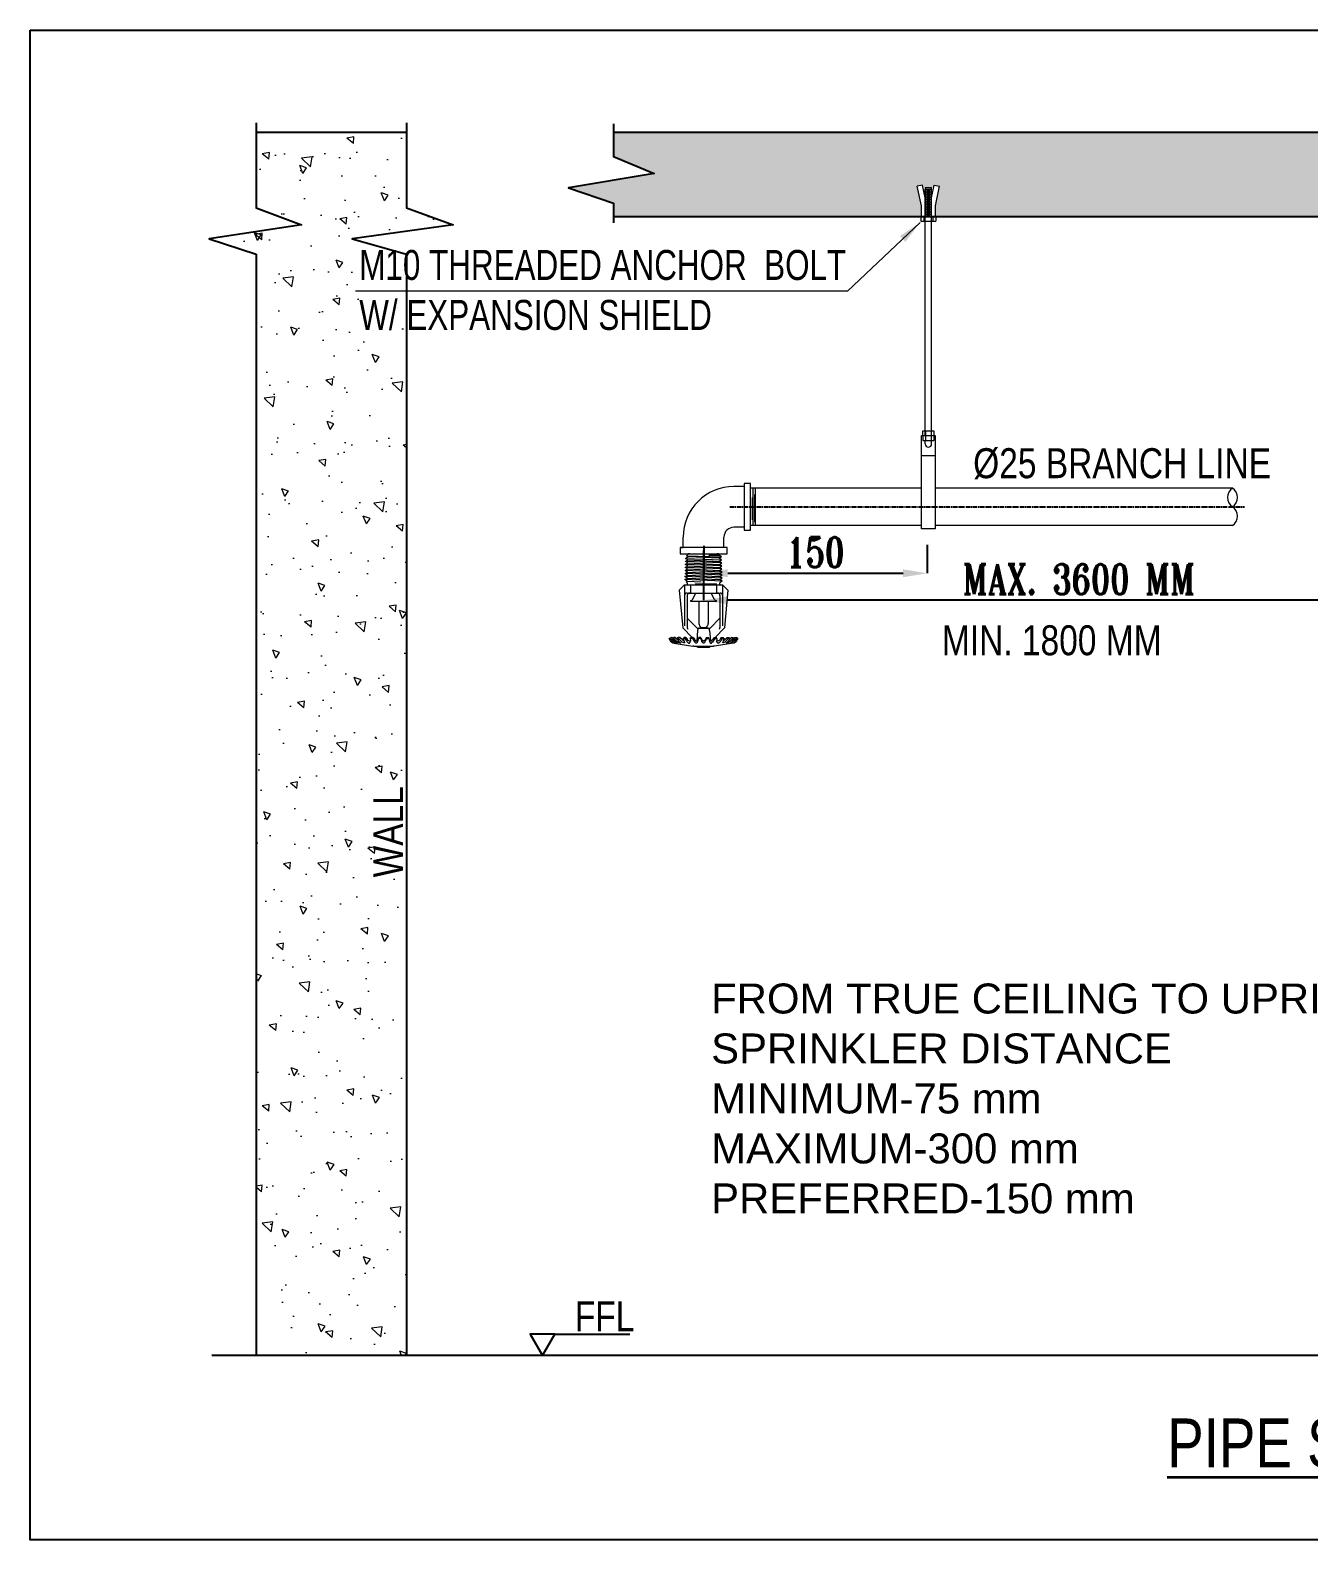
# Model space of a CAD drawing. Header units: millimetres. Extents: x 1706 to 249912, y -487248 to 27192.
# Drawn here: x 138360 to 149020, y -36495 to -23906 of the extents above; entities that cross this region are included whole.
import ezdxf

# ---------------------------------------------------------------- set-up
doc = ezdxf.new("R2010")
doc.units = ezdxf.units.MM
doc.linetypes.add('CENTER2', pattern=[1.125, 0.75, -0.125, 0.125, -0.125])
doc.layers.get('0').update_dxf_attribs({"color": 251})
doc.layers.get('Defpoints').update_dxf_attribs({"color": 251})
for name, color, linetype, lineweight in [('07--DIM-2', 2, 'Continuous', 25), ('F-ANNO-DIMS', 3, 'Continuous', 9), ('F-LINE-PEN2', 1, 'Continuous', 18), ('Sprinkler Pipe', 11, 'Continuous', 35)]:
    doc.layers.add(name, color=color, linetype=linetype, lineweight=lineweight)
doc.layers.add('ACE-HVAC-TEXT', color=7, linetype='Continuous')
doc.styles.add('BHD_STYLE', font='ARIALN.TTF', dxfattribs={"width": 0.8})
doc.styles.add('McD-FIRE-TEXT-02', font='arial.ttf', dxfattribs={"width": 0.8})
doc.styles.add('ROMANT', font='romant.shx', dxfattribs={"width": 0.75})
doc.dimstyles.new('ACE', dxfattribs={"dimtxt": 250, "dimasz": 200, "dimexe": 0.18, "dimexo": 0.0625, "dimgap": 50, "dimtad": 1, "dimdec": 0, "dimzin": 0, "dimdsep": 46, "dimtxsty": 'ROMANT', "dimcen": 0, "dimadec": 0, "dimazin": 0, "dimtfac": 1, "dimtdec": 0, "dimtofl": 0, "dimtmove": 0, "dimatfit": 3, "dimfxl": 1, "dimtolj": 1, "dimtzin": 0, "dimarcsym": 0})
doc.dimstyles.new('BHD_100', dxfattribs={"dimscale": 100, "dimtxt": 2.5, "dimasz": 2, "dimexe": 1.5, "dimexo": 1.5, "dimgap": 1, "dimtad": 1, "dimzin": 11, "dimdsep": 46, "dimtxsty": 'BHD_STYLE', "dimcen": 2.5, "dimdle": 2.5, "dimclrd": 256, "dimclre": 256, "dimadec": 4, "dimazin": 3, "dimtfac": 1, "dimtofl": 0, "dimtmove": 0, "dimatfit": 3, "dimfxl": 1, "dimfrac": 2, "dimtzin": 11, "dimlwd": -1, "dimlwe": -1, "dimarcsym": 0})

# ---------------------------------------------------------------- blocks, each defined once
blk = doc.blocks.new('*D100')
at = {"layer": 'ACE-HVAC-TEXT', "color": 0, "lineweight": -2, "transparency": 16777216}
for p, q in [((145837, -28198), (145837, -28435)), ((143976, -28206), (143976, -28435)), ((144176, -28435), (145637, -28435))]:
    blk.add_line(p, q, dxfattribs=at)
at = {"layer": 'ACE-HVAC-TEXT', "color": 0, "transparency": 16777216}
for points in [[(144176, -28402), (144176, -28468), (143976, -28435)], [(145637, -28468), (145637, -28402), (145837, -28435)]]:
    blk.add_solid(points, dxfattribs=at)
at = {"layer": 'Defpoints', "color": 0, "transparency": 16777216}
for p in [(145837, -28198), (143976, -28206), (145837, -28435)]:
    blk.add_point(p, dxfattribs=at)
at = {"layer": 'ACE-HVAC-TEXT', "color": 0, "transparency": 16777216, "insert": (144906, -28260), "char_height": 250, "attachment_point": 5, "style": 'ROMANT'}
blk.add_mtext('\\A1;150', dxfattribs=at)
blk = doc.blocks.new('*D102')
at = {"layer": 'ACE-HVAC-TEXT', "color": 0, "lineweight": -2, "transparency": 16777216}
for p, q in [((143974, -28244), (143974, -28660)), ((150233, -28256), (150233, -28660)), ((150033, -28660), (144174, -28660))]:
    blk.add_line(p, q, dxfattribs=at)
at = {"layer": 'ACE-HVAC-TEXT', "color": 0, "transparency": 16777216}
for points in [[(144174, -28627), (144174, -28693), (143974, -28660)], [(150033, -28693), (150033, -28627), (150233, -28660)]]:
    blk.add_solid(points, dxfattribs=at)
at = {"layer": 'Defpoints', "color": 0, "transparency": 16777216}
for p in [(143974, -28244), (150233, -28256), (143974, -28660)]:
    blk.add_point(p, dxfattribs=at)
at = {"layer": 'ACE-HVAC-TEXT', "color": 0, "transparency": 16777216, "insert": (147103, -28485), "char_height": 250, "attachment_point": 5, "style": 'ROMANT'}
blk.add_mtext('\\A1;MAX. 3600 MM', dxfattribs=at)

msp = doc.modelspace()

# ---------------------------------------------------------------- hatches: boundary and pattern name
at = {"layer": 'F-LINE-PEN2', "linetype": 'Continuous'}
h = msp.add_hatch(dxfattribs=at)
h.set_pattern_fill('AR-CONC', color=8, scale=93.75, angle=360, style=0)
h.set_pattern_definition([(140, (139642.4, -33050.9), (58.83, 672.43), [70.312, -773.438]), (85, (139642.4, -33050.9), (-705.18, -130.08), [56.25, -618.75]), (190.451, (139647.3, -32994.85), (-646.35, 542.353), [59.756, -657.32]), (136.184, (139454.9, -33050.9), (155.174, 1000.54), [105.47, -1160.16]), (186.636, (139467.8, -32967.5), (-913.24, 876.25), [89.63, -985.98]), (81.184, (139454.9, -33050.9), (-913.24, 876.25), [84.38, -928.12]), (111, (139501.75, -32957.13), (377.455, 559.6), [70.312, -773.437]), (56, (139501.75, -32957.1), (-679.83, 228.11), [56.25, -618.75]), (161.451, (139533.2, -32910.5), (-302.37, 787.71), [59.756, -657.32]), (127.5, (139642.38, -33050.88), (-312.088, 11.4), [0, -611.25, 0, -628.125, 0, -621.094]), (97.5, (139642.38, -33050.88), (-369.761, 246.628), [0, -358.125, 0, -597.187, 0, -236.719]), (57.5, (139642.38, -33259.95), (21.145, 500.4585), [0, -234.375, 0, -731.25, 0, -970.312]), (47.5, (139642.38, -33353.7), (-93.848, 546.737), [0, -304.688, 0, -485.625, 0, -689.062])])
h.paths.add_polyline_path([(141042.853, -25646.663), (141887.111, -25528.509), (141496.795, -25386.159), (141496.795, -24759.232), (140243.102, -24759.232), (140243.102, -25386.159), (140620.724, -25528.509), (139851.846, -25646.663), (140243.102, -25774.269), (140243.102, -26530.298), (140243.102, -34957.705), (141496.795, -34957.705), (141496.795, -26530.298), (141496.795, -25774.269)])
h = msp.add_hatch(dxfattribs=at)
h.set_pattern_fill('AR-CONC', color=8, scale=93.75, angle=360, style=0)
h.set_pattern_definition([(140, (139775.65, -32564.63), (58.83, 672.431), [70.312, -773.438]), (85, (139775.65, -32564.6), (-705.18, -130.08), [56.25, -618.75]), (190.4514, (139780.55, -32508.6), (-646.35, 542.353), [59.756, -657.32]), (136.184, (139588.15, -32564.6), (155.174, 1000.54), [105.47, -1160.156]), (186.6356, (139601.1, -32481.3), (-913.236, 876.246), [89.635, -985.98]), (81.184, (139588.1, -32564.6), (-913.236, 876.246), [84.375, -928.125]), (111, (139635, -32470.9), (377.455, 559.6), [70.312, -773.437]), (56, (139635, -32470.9), (-679.828, 228.108), [56.25, -618.75]), (161.4514, (139666.5, -32424.25), (-302.372, 787.709), [59.756, -657.32]), (127.5, (139775.65, -32564.63), (-312.088, 11.3999), [0, -611.25, 0, -628.125, 0, -621.094]), (97.5, (139775.65, -32564.63), (-369.761, 246.6277), [0, -358.125, 0, -597.1875, 0, -236.719]), (57.5, (139775.65, -32773.7), (21.1452, 500.4585), [0, -234.375, 0, -731.25, 0, -970.3125]), (47.5, (139775.65, -32867.44), (-93.848, 546.737), [0, -304.6875, 0, -485.625, 0, -689.0625])])
h.paths.add_polyline_path([(143222.126, -24758.165), (143222.126, -24959.739), (143561.008, -25102.088), (142847.248, -25220.242), (143222.126, -25347.849), (143222.126, -25461.892), (145789.626, -25461.892), (145789.626, -25371.159), (145754.941, -25207.639), (145799.558, -25198.175), (145803.453, -25216.534), (145893.798, -25216.534), (145897.693, -25198.175), (145942.311, -25207.639), (145907.625, -25371.159), (145907.625, -25461.892), (152049.302, -25461.892), (152049.302, -25371.159), (152014.617, -25207.639), (152059.235, -25198.175), (152063.129, -25216.534), (152153.474, -25216.534), (152157.369, -25198.175), (152201.987, -25207.639), (152167.301, -25371.159), (152167.301, -25461.892), (153867.664, -25461.892), (153867.664, -25371.159), (153832.979, -25207.639), (153877.597, -25198.175), (153881.491, -25216.534), (153971.837, -25216.534), (153975.731, -25198.175), (154020.349, -25207.639), (153985.664, -25371.159), (153985.664, -25461.892), (157504.481, -25461.892), (157504.481, -25371.159), (157469.795, -25207.639), (157514.413, -25198.175), (157518.308, -25216.534), (157608.653, -25216.534), (157612.548, -25198.175), (157657.165, -25207.639), (157622.48, -25371.159), (157622.48, -25461.892), (160139.072, -25461.892), (160139.072, -25347.849), (159824.041, -25220.242), (160473.41, -25102.088), (160139.072, -24959.739), (160139.072, -24758.165)])

# ---------------------------------------------------------------- linework, layer by layer
at = {"color": 8, "linetype": 'Continuous'}
for p, q in [((141496.795, -24759.232), (140243.102, -24759.232)), ((160139.072, -24758.165), (143222.126, -24758.165)), ((160139.072, -25461.892), (143222.126, -25461.892)), ((160139.072, -25461.892), (143222.126, -25461.892)), ((160139.072, -25461.892), (143222.126, -25461.892)), ((160139.072, -25461.892), (143222.126, -25461.892)), ((140243.102, -25774.269), (140243.102, -34957.705)), ((141496.795, -25774.269), (141496.795, -34957.705)), ((154350.649, -34957.705), (139873.255, -34957.705))]:
    msp.add_line(p, q, dxfattribs=at)
at = {"color": 8, "linetype": 'CENTER2', "ltscale": 50}
msp.add_line((144193.809, -27881.002), (148484.955, -27880.371), dxfattribs=at)
msp.add_line((142734.803, -34779.751), (143358.741, -34779.751))
at = {"color": 7}
msp.add_lwpolyline([(138359.506, -23905.956), (162458.006, -23905.956), (162458.006, -36495.456), (138359.506, -36495.456)], close=True, dxfattribs=at)
at = {"color": 8, "linetype": 'Continuous'}
for points in [[(140243.102, -24679.041), (140243.102, -25386.159), (140620.724, -25528.509), (139851.846, -25646.663), (140243.102, -25774.269)], [(141496.795, -24679.041), (141496.795, -25386.159), (141887.111, -25528.509), (141042.853, -25646.663), (141496.795, -25774.269)], [(143222.126, -24685.592), (143222.126, -24959.739), (143561.008, -25102.088), (142847.248, -25220.242), (143222.126, -25347.849), (143222.126, -25513.585)]]:
    msp.add_lwpolyline(points, dxfattribs=at)
at = {"layer": '07--DIM-2', "color": 1, "ltscale": 0.98}
msp.add_lwpolyline([(142632.061, -34957.705), (142734.803, -34779.751), (142529.319, -34779.751)], close=True, dxfattribs=at)
at = {"layer": 'F-LINE-PEN2', "linetype": 'Continuous'}
for p, q in [((145799.558, -25198.175), (145754.941, -25207.639)), ((145789.626, -25371.159), (145754.941, -25207.639)), ((145821.891, -25303.461), (145799.558, -25198.175)), ((145821.891, -25216.534), (145875.36, -25216.534)), ((145821.891, -25216.534), (145821.891, -25461.441)), ((145821.891, -27285.118), (145821.891, -25230.666)), ((145821.891, -25232.174), (145875.36, -25232.174)), ((145821.891, -25253.028), (145875.36, -25253.028)), ((145821.891, -25273.881), (145875.36, -25273.881)), ((145821.891, -25294.735), (145875.36, -25294.735)), ((145833.841, -25242.601), (145863.41, -25242.601)), ((145833.841, -25263.455), (145863.41, -25263.455)), ((145833.841, -25284.308), (145863.41, -25284.308)), ((145875.36, -25303.461), (145897.693, -25198.175)), ((145875.36, -27285.118), (145875.36, -25216.534)), ((145897.693, -25198.175), (145942.311, -25207.639)), ((145907.625, -25371.159), (145942.311, -25207.639)), ((145789.626, -25461.441), (145789.626, -25371.159)), ((145821.891, -25315.588), (145875.36, -25315.588)), ((145821.891, -25336.442), (145875.36, -25336.442)), ((145821.891, -25357.295), (145875.36, -25357.295)), ((145821.891, -25378.149), (145875.36, -25378.149)), ((145821.891, -25399.002), (145875.36, -25399.002)), ((145821.891, -25419.856), (145875.36, -25419.856)), ((145833.841, -25305.161), (145863.41, -25305.161)), ((145833.841, -25326.015), (145863.41, -25326.015)), ((145833.841, -25346.868), (145863.41, -25346.868)), ((145833.841, -25367.722), (145863.41, -25367.722)), ((145833.841, -25388.575), (145863.41, -25388.575)), ((145833.841, -25409.429), (145863.41, -25409.429)), ((145833.841, -25430.282), (145863.41, -25430.282)), ((145907.625, -25461.441), (145907.625, -25371.159)), ((145786.603, -25461.441), (145786.603, -25497.934)), ((145786.603, -25497.934), (145910.648, -25497.934)), ((145811.483, -25461.441), (145811.483, -25497.934)), ((145821.891, -25440.709), (145875.36, -25440.709)), ((145833.841, -25451.136), (145863.41, -25451.136)), ((145885.768, -25461.441), (145885.768, -25497.934)), ((145910.648, -25461.441), (145910.648, -25497.934)), ((145821.891, -27247.843), (145821.891, -26407.293)), ((145875.36, -27247.843), (145875.36, -26407.293)), ((145821.891, -27247.843), (145821.891, -26487.894)), ((145792.138, -28063.319), (145792.138, -27287.357)), ((145792.138, -27287.357), (145905.114, -27287.357)), ((145802.968, -27287.357), (145802.968, -27247.843)), ((145802.968, -27247.843), (145894.283, -27247.843)), ((145802.968, -27287.357), (145802.968, -27326.87)), ((145825.736, -27247.843), (145825.736, -27326.87)), ((145871.516, -27247.843), (145871.516, -27326.87)), ((145894.283, -27247.843), (145894.283, -27326.87)), ((145905.114, -27287.357), (145905.114, -28063.319)), ((145802.968, -27326.87), (145894.283, -27326.87)), ((145821.891, -27355.215), (145821.891, -27326.87)), ((145875.36, -27355.215), (145875.36, -27326.87)), ((145792.138, -27452.128), (145905.114, -27452.128)), ((144312.091, -27685.328), (144312.098, -27710.8)), ((144312.098, -27710.8), (144227.275, -27710.825)), ((145375.259, -27724.752), (144364.905, -27724.752)), ((144378.527, -27803.839, 166.707), (144378.581, -27988.14, 166.707)), ((144386.491, -28037.196), (144386.399, -27724.696)), ((144398.463, -27778.928, 166.707), (144398.531, -28008.058, 166.707)), ((144407.181, -28037.19), (144407.089, -27724.69)), ((145792.138, -27724.752), (145375.259, -27724.752)), ((148383.579, -27724.752), (145905.114, -27724.752)), ((144312.198, -28051.135), (144227.375, -28051.16)), ((145375.259, -28037.252), (144364.905, -28037.252)), ((145792.138, -28037.252), (145375.259, -28037.252)), ((145905.114, -28063.319), (145792.138, -28063.319)), ((148383.579, -28037.252), (145905.114, -28037.252)), ((143803.557, -28219.64), (143803.532, -28134.817)), ((144143.893, -28219.54), (144143.868, -28134.717)), ((143778.085, -28219.647), (143803.557, -28219.64)), ((143822.539, -28335.861), (143843.192, -28323.161)), ((143823.308, -28310.473), (143843.961, -28297.773)), ((143823.308, -28310.473), (144124.588, -28323.078)), ((143843.192, -28323.161), (143823.308, -28310.473)), ((143832.277, -28290.317), (143843.956, -28278.631)), ((143832.277, -28290.317), (144123.805, -28297.69)), ((143843.961, -28297.773), (143832.277, -28290.317)), ((143843.192, -28323.161), (144104.71, -28335.778)), ((144103.927, -28310.39), (143843.961, -28297.773)), ((143859.034, -28272.38), (144088.447, -28272.313)), ((143973.745, -28287.682), (143973.736, -28257.011)), ((144017.071, -28282.826), (144103.144, -28285.003)), ((144103.144, -28285.003), (144107.314, -28282.338)), ((144123.805, -28297.69), (144103.144, -28285.003)), ((144107.314, -28282.338), (144103.529, -28278.555)), ((144103.927, -28310.39), (144123.805, -28297.69)), ((144124.588, -28323.078), (144103.927, -28310.39)), ((144104.71, -28335.778), (144124.588, -28323.078)), ((143818.698, -28462.801), (143839.351, -28450.101)), ((143819.467, -28437.413), (143840.12, -28424.713)), ((144128.504, -28450.016), (143819.467, -28437.413)), ((143839.351, -28450.101), (143819.467, -28437.413)), ((143820.235, -28412.025), (143840.888, -28399.325)), ((144127.72, -28424.629), (143820.235, -28412.025)), ((143840.12, -28424.713), (143820.235, -28412.025)), ((143821.003, -28386.637), (143841.656, -28373.937)), ((144126.937, -28399.241), (143821.003, -28386.637)), ((143840.888, -28399.325), (143821.003, -28386.637)), ((143821.771, -28361.249), (143842.424, -28348.549)), ((144126.154, -28373.853), (143821.771, -28361.249)), ((143841.656, -28373.937), (143821.771, -28361.249)), ((144125.371, -28348.466), (143822.539, -28335.861)), ((143842.424, -28348.549), (143822.539, -28335.861)), ((143839.351, -28450.101), (144108.626, -28462.716)), ((143840.12, -28424.713), (144107.843, -28437.329)), ((143840.888, -28399.325), (144107.06, -28411.941)), ((143841.656, -28373.937), (144106.277, -28386.553)), ((143842.424, -28348.549), (144105.494, -28361.166)), ((144125.371, -28348.466), (144104.71, -28335.778)), ((144105.494, -28361.166), (144125.371, -28348.466)), ((144126.154, -28373.853), (144105.494, -28361.166)), ((144106.277, -28386.553), (144126.154, -28373.853)), ((144126.937, -28399.241), (144106.277, -28386.553)), ((144107.06, -28411.941), (144126.937, -28399.241)), ((144127.72, -28424.629), (144107.06, -28411.941)), ((144107.843, -28437.329), (144127.72, -28424.629)), ((144128.504, -28450.016), (144107.843, -28437.329)), ((144108.626, -28462.716), (144128.504, -28450.016)), ((143815.295, -28531.858), (143770.879, -28576.299)), ((143770.879, -28576.299), (143800.211, -28891.209)), ((143815.295, -28531.858), (144132.339, -28531.764)), ((143815.295, -28531.858), (143815.395, -28873.722)), ((143817.93, -28488.19), (143838.583, -28475.49)), ((144130.173, -28500.855), (143817.93, -28488.19)), ((143837.815, -28500.878), (143817.93, -28488.19)), ((144129.287, -28475.404), (143818.698, -28462.801)), ((143838.583, -28475.49), (143818.698, -28462.801)), ((143827.895, -28506.978), (143837.815, -28500.878)), ((143827.895, -28506.978), (143835.371, -28511.291)), ((143837.815, -28500.878), (143955.04, -28506.338)), ((143838.583, -28475.49), (144109.409, -28488.104)), ((143864.7, -28531.843), (143864.72, -28599.73)), ((144084.267, -28524.776), (143903.399, -28524.83)), ((144082.934, -28531.779), (144082.954, -28599.666)), ((144129.287, -28475.404), (144108.626, -28462.716)), ((144109.409, -28488.104), (144129.287, -28475.404)), ((144130.173, -28500.855), (144109.409, -28488.104)), ((144130.173, -28500.855), (144112.251, -28511.21)), ((144132.339, -28531.764), (144176.781, -28576.18)), ((144132.339, -28531.764), (144132.44, -28873.628)), ((144176.781, -28576.18), (144147.635, -28891.107)), ((143836.641, -28599.739), (144111.033, -28599.658)), ((143837.358, -28621.064), (143837.436, -28886.918)), ((143867.228, -28669.392), (143867.226, -28662.282)), ((144080.487, -28669.329), (143867.228, -28669.392)), ((143882.594, -28652.853), (143910.827, -28599.717)), ((143935.471, -28669.372), (143935.525, -28853.149)), ((144012.244, -28669.349), (144012.298, -28853.127)), ((144065.111, -28652.799), (144036.847, -28599.68)), ((144080.487, -28669.329), (144080.485, -28662.22)), ((144110.329, -28620.984), (144110.407, -28886.838)), ((143837.413, -28809.798), (143919.542, -28891.878)), ((144110.384, -28809.718), (144028.304, -28891.846)), ((143800.211, -28891.209), (143878.469, -28969.421)), ((143923.653, -28911.338), (143917.324, -28999.407)), ((143919.542, -28891.878), (144028.304, -28891.846)), ((143940.157, -28890.449), (143947.543, -28886.182)), ((143940.157, -28890.449), (143940.157, -28891.872)), ((143947.543, -28886.182), (144000.3, -28886.166)), ((144000.3, -28886.166), (144007.688, -28890.429)), ((144007.688, -28890.429), (144007.689, -28891.852)), ((144024.205, -28911.309), (144030.585, -28999.373)), ((144147.635, -28891.107), (144069.423, -28969.365)), ((143686.05, -28978.541), (143701.745, -28969.473)), ((143698.269, -28999.692), (143686.05, -28978.541)), ((143703.22, -28972.025), (143692.261, -28978.539)), ((143696.871, -28978.538), (143692.261, -28978.539)), ((143692.261, -28978.539), (143712.622, -29007.744)), ((143712.125, -28969.47), (143696.871, -28978.538)), ((143696.871, -28978.538), (143733.042, -29009.608)), ((143703.22, -28972.025), (143701.745, -28969.473)), ((143707.516, -28969.471), (143703.22, -28972.025)), ((143712.125, -28969.47), (143707.516, -28969.471)), ((143712.125, -28969.47), (143719.23, -28975.572)), ((143719.23, -28975.572), (143714.688, -28978.532)), ((143723.639, -28978.53), (143714.688, -28978.532)), ((143714.688, -28978.532), (143737.517, -29005.851)), ((143728.599, -28969.465), (143719.23, -28975.572)), ((143737.551, -28969.462), (143723.639, -28978.53)), ((143723.639, -28978.53), (143759.951, -29010.291)), ((143726.611, -29018.976), (143883.111, -29042.318)), ((143737.551, -28969.462), (143728.599, -28969.465)), ((143737.551, -28969.462), (143757.193, -28986.643)), ((143763.942, -28969.454), (143752.182, -28978.521)), ((143764.955, -28978.518), (143752.182, -28978.521)), ((143752.182, -28978.521), (143764.71, -28998.826)), ((143776.715, -28969.451), (143763.942, -28969.454)), ((143776.715, -28969.451), (143764.955, -28978.518)), ((143796.665, -29008.549), (143764.955, -28978.518)), ((143799.045, -28990.598), (143776.715, -28969.451)), ((143811.489, -28969.44), (143802.565, -28978.507)), ((143818.417, -28978.502), (143802.565, -28978.507)), ((143802.565, -28978.507), (143814.543, -29011.55)), ((143827.341, -28969.436), (143811.489, -28969.44)), ((143827.341, -28969.436), (143818.417, -28978.502)), ((143818.417, -28978.502), (143831.349, -28999.652)), ((143827.341, -28969.436), (143839.348, -28989.073)), ((143862.908, -28978.489), (143868.477, -28969.424)), ((143880.918, -28978.484), (143862.908, -28978.489)), ((143862.908, -28978.489), (143863.973, -28996.619)), ((143886.488, -28969.418), (143868.477, -28969.424)), ((143880.918, -28978.484), (143886.488, -28969.418)), ((143880.918, -28978.484), (143900.759, -29008.264)), ((143886.488, -28969.418), (143900.579, -28990.569)), ((143891.569, -29042.944), (144056.365, -29042.896)), ((143929.704, -28978.469), (143925.611, -28999.625)), ((143925.72, -29051.503), (144022.22, -29051.474)), ((143929.704, -28978.469), (143931.595, -28969.405)), ((143948.825, -28978.464), (143929.704, -28978.469)), ((143950.717, -28969.4), (143931.595, -28969.405)), ((143948.825, -28978.464), (143950.717, -28969.4)), ((143948.825, -28978.464), (143958.626, -28999.615)), ((143950.717, -28969.4), (143960.237, -28989.947)), ((143997.175, -28969.386), (143987.666, -28989.939)), ((143999.071, -28978.449), (143989.283, -28999.606)), ((143997.175, -28969.386), (144016.296, -28969.38)), ((143999.071, -28978.449), (143997.175, -28969.386)), ((143999.071, -28978.449), (144018.193, -28978.443)), ((144018.193, -28978.443), (144016.296, -28969.38)), ((144018.193, -28978.443), (144022.298, -28999.596)), ((144066.979, -28978.429), (144047.155, -29008.221)), ((144061.404, -28969.367), (144047.325, -28990.525)), ((144061.404, -28969.367), (144079.414, -28969.362)), ((144066.979, -28978.429), (144061.404, -28969.367)), ((144221.31, -29018.831), (144064.823, -29042.265)), ((144066.979, -28978.429), (144084.989, -28978.424)), ((144084.989, -28978.424), (144079.414, -28969.362)), ((144084.989, -28978.424), (144083.935, -28996.554)), ((144120.55, -28969.35), (144108.555, -28988.994)), ((144129.479, -28978.41), (144116.56, -28999.569)), ((144120.55, -28969.35), (144136.402, -28969.345)), ((144120.55, -28969.35), (144129.479, -28978.41)), ((144129.479, -28978.41), (144145.332, -28978.406)), ((144138.589, -28997.039), (144133.373, -29011.456)), ((144136.402, -28969.345), (144145.332, -28978.406)), ((144145.332, -28978.406), (144138.589, -28997.039)), ((144148.859, -28990.496), (144171.176, -28969.335)), ((144151.249, -29008.444), (144182.941, -28978.395)), ((144171.176, -28969.335), (144183.95, -28969.331)), ((144171.176, -28969.335), (144182.941, -28978.395)), ((144182.941, -28978.395), (144195.714, -28978.391)), ((144190.708, -28986.516), (144183.198, -28998.703)), ((144183.95, -28969.331), (144195.714, -28978.391)), ((144224.257, -28978.383), (144187.964, -29010.165)), ((144210.34, -28969.323), (144190.708, -28986.516)), ((144195.714, -28978.391), (144190.708, -28986.516)), ((144210.34, -28969.323), (144219.292, -28969.321)), ((144210.34, -28969.323), (144224.257, -28978.383)), ((144233.209, -28978.38), (144210.396, -29005.712)), ((144251.026, -28978.375), (144214.873, -29009.466)), ((144219.292, -28969.321), (144228.665, -28975.422)), ((144224.257, -28978.383), (144233.209, -28978.38)), ((144235.766, -28969.316), (144228.665, -28975.422)), ((144228.665, -28975.422), (144233.209, -28978.38)), ((144255.636, -28978.373), (144235.292, -29007.59)), ((144235.766, -28969.316), (144240.376, -28969.314)), ((144235.766, -28969.316), (144251.026, -28978.375)), ((144240.376, -28969.314), (144244.673, -28971.865)), ((144244.673, -28971.865), (144246.146, -28969.313)), ((144244.673, -28971.865), (144255.636, -28978.373)), ((144261.847, -28978.372), (144246.146, -28969.313)), ((144249.64, -28999.529), (144261.847, -28978.372)), ((144251.026, -28978.375), (144255.636, -28978.373))]:
    msp.add_line(p, q, dxfattribs=at)
for points in [[(144312.206, -28076.607), (144364.963, -28076.592), (144364.848, -27685.312), (144312.091, -27685.328)], [(143778.101, -28272.404), (144169.38, -28272.289), (144169.365, -28219.532), (143778.085, -28219.647)]]:
    msp.add_lwpolyline(points, close=True, dxfattribs=at)
for points in [[(143831.349, -28999.652, 0), (143834.192, -29003.554, 0), (143836.916, -29006.994, 0), (143839.52, -29009.973, 0), (143842.004, -29012.49, 0), (143844.368, -29014.546, 0), (143846.613, -29016.141, 0), (143848.738, -29017.275, 0), (143850.743, -29017.947, 0), (143852.628, -29018.158, 0), (143854.394, -29017.907, 0), (143856.041, -29017.196, 0), (143857.567, -29016.023, 0), (143858.974, -29014.388, 0), (143860.261, -29012.293, 0), (143861.429, -29009.736, 0), (143862.477, -29006.717, 0), (143863.405, -29003.238, 0)], [(143927.365, -28990.561, 0), (143925.727, -28992.678, 0), (143924.097, -28994.531, 0), (143922.475, -28996.119, 0), (143920.86, -28997.443, 0), (143919.254, -28998.502, 0), (143917.655, -28999.296, 0), (143916.064, -28999.826, 0), (143914.48, -29000.091, 0), (143912.905, -29000.092, 0), (143911.337, -28999.828, 0), (143909.777, -28999.299, 0), (143908.224, -28998.505, 0), (143906.68, -28997.447, 0), (143905.143, -28996.125, 0), (143903.614, -28994.537, 0), (143902.092, -28992.685, 0), (143900.579, -28990.569, 0)], [(143925.611, -28999.625, 0), (143924.382, -29003.025, 0), (143923.124, -29006.065, 0), (143921.836, -29008.742, 0), (143920.52, -29011.058, 0), (143919.174, -29013.013, 0), (143917.799, -29014.606, 0), (143916.396, -29015.837, 0), (143914.963, -29016.707, 0), (143913.501, -29017.215, 0), (143912.01, -29017.362, 0), (143910.49, -29017.147, 0), (143908.941, -29016.57, 0), (143907.363, -29015.632, 0), (143905.755, -29014.332, 0), (143904.119, -29012.671, 0), (143902.454, -29010.648, 0), (143900.759, -29008.264, 0)], [(143989.283, -28999.606, 0), (143987.481, -29003.516, 0), (143985.679, -29006.938, 0), (143983.876, -29009.871, 0), (143982.074, -29012.315, 0), (143980.271, -29014.27, 0), (143978.468, -29015.737, 0), (143976.665, -29016.715, 0), (143974.861, -29017.204, 0), (143973.058, -29017.205, 0), (143971.255, -29016.717, 0), (143969.451, -29015.74, 0), (143967.647, -29014.274, 0), (143965.843, -29012.32, 0), (143964.039, -29009.877, 0), (143962.235, -29006.945, 0), (143960.43, -29003.524, 0), (143958.626, -28999.615, 0)], [(143986.967, -28991.131, 0), (143985.436, -28993.114, 0), (143983.905, -28994.85, 0), (143982.375, -28996.338, 0), (143980.844, -28997.578, 0), (143979.313, -28998.57, 0), (143977.782, -28999.315, 0), (143976.251, -28999.811, 0), (143974.72, -29000.059, 0), (143973.189, -29000.06, 0), (143971.658, -28999.812, 0), (143970.127, -28999.317, 0), (143968.595, -28998.574, 0), (143967.064, -28997.582, 0), (143965.532, -28996.343, 0), (143964.001, -28994.856, 0), (143962.469, -28993.121, 0), (143960.937, -28991.138, 0)], [(144020.539, -28990.533, 0), (144022.178, -28992.65, 0), (144023.809, -28994.502, 0), (144025.432, -28996.089, 0), (144027.047, -28997.412, 0), (144028.655, -28998.47, 0), (144030.254, -28999.263, 0), (144031.846, -28999.792, 0), (144033.429, -29000.056, 0), (144035.005, -29000.056, 0), (144036.572, -28999.791, 0), (144038.132, -28999.261, 0), (144039.684, -28998.467, 0), (144041.228, -28997.408, 0), (144042.764, -28996.084, 0), (144044.292, -28994.496, 0), (144045.813, -28992.643, 0), (144047.325, -28990.525, 0)], [(144022.298, -28999.596, 0), (144023.529, -29002.996, 0), (144024.789, -29006.035, 0), (144026.078, -29008.712, 0), (144027.396, -29011.027, 0), (144028.743, -29012.98, 0), (144030.119, -29014.573, 0), (144031.523, -29015.803, 0), (144032.956, -29016.672, 0), (144034.419, -29017.179, 0), (144035.91, -29017.325, 0), (144037.43, -29017.109, 0), (144038.978, -29016.532, 0), (144040.556, -29015.593, 0), (144042.162, -29014.292, 0), (144043.798, -29012.63, 0), (144045.462, -29010.606, 0), (144047.155, -29008.221, 0)], [(144116.56, -28999.569, 0), (144113.719, -29003.472, 0), (144110.998, -29006.913, 0), (144108.396, -29009.894, 0), (144105.913, -29012.413, 0), (144103.55, -29014.47, 0), (144101.306, -29016.066, 0), (144099.182, -29017.201, 0), (144097.177, -29017.874, 0), (144095.292, -29018.086, 0), (144093.525, -29017.837, 0), (144091.879, -29017.126, 0), (144090.352, -29015.954, 0), (144088.944, -29014.321, 0), (144087.655, -29012.226, 0), (144086.486, -29009.67, 0), (144085.437, -29006.652, 0), (144084.506, -29003.173, 0)]]:
    msp.add_polyline3d(points, dxfattribs=at)
for centre, radius, start, end in [((145848.626, -27355.215), 26.734, 180, 0), ((144227.4, -28134.692), 423.867, 90.016848, 180.016848), ((148436.238, -27802.877), 94.215, 123.981248, 236.0187517), ((148330.92, -27802.877), 94.215, 303.981248, 56.0187517), ((148330.92, -27959.127), 94.215, 303.9812477, 56.0187515), ((144227.4, -28134.692), 83.532, 90.016848, 180.016848), ((143859.04, -28293.706), 21.326, 90.016848, 135.016848), ((144088.454, -28293.639), 21.326, 45.016848, 90.016848), ((143829.864, -28520.835), 11.018, 270.016848, 60.016848), ((144117.763, -28520.75), 11.018, 120.0168481, 270.016848), ((143836.647, -28621.064), 21.326, 90.016848, 180.016848), ((143858.684, -28621.058), 21.326, 90.016848, 180.016848), ((143866.9, -28644.514), 17.772, 271.0506685, 332.0168481), ((144080.8, -28644.451), 17.772, 208.016848, 268.9830275), ((144089.003, -28620.99), 21.326, 0.016848, 90.016848), ((144111.039, -28620.984), 21.326, 0.016848, 90.016848), ((143858.762, -28886.912), 21.326, 180.016848, 225.016848), ((143944.569, -28912.841), 20.97, 90.016848, 175.8898535), ((143973.911, -28853.138), 38.387, 180.016848, 239.4023461), ((143973.911, -28853.138), 38.387, 300.63135, 0.016848), ((144003.289, -28912.824), 20.97, 4.1438426, 90.016848), ((144089.081, -28886.844), 21.326, 315.016848, 0.016848), ((143966.687, -28986.958), 7.109, 204.860434, 216.018542), ((143981.215, -28986.954), 7.109, 324.0151541, 335.1732621)]:
    msp.add_arc(centre, radius, start, end, dxfattribs=at)
at = {"layer": 'F-LINE-PEN2', "linetype": 'Continuous', "extrusion": (0, 0, -1)}
for centre, radius, start, end in [((-143732.431, -28979.955), 39.453, 278.483152, 329.983152), ((-143738.863, -28989.449), 31.989, 306.6779376, 325.1165488), ((-143719.118, -29015.959), 1.066, 126.6779376, 290.2911904), ((-143753.885, -28985.342), 31.989, 277.8875922, 310.6615148), ((-143762.063, -28985.339), 31.989, 292.0729418, 320.1165488), ((-143749.642, -29015.972), 1.066, 112.0729418, 277.8875922), ((-143778.672, -28988.889), 28.434, 269.983152, 311.1757588), ((-143794.959, -28980.163), 35.543, 294.2920562, 328.3262663), ((-143779.314, -29014.827), 2.488, 114.2920562, 268.5821633), ((-143818.661, -28985.323), 31.989, 285.2089877, 313.4425255), ((-143821.041, -28967.373), 31.989, 291.497884, 313.4425255), ((-143811.202, -29012.761), 3.554, 160.0740715, 285.2089877), ((-143859.058, -28977.021), 23.103, 257.7629671, 328.5570437), ((-143840.91, -28997.973), 23.103, 176.6380568, 193.1718039), ((-143891.553, -28985.72), 57.224, 269.983152, 278.483152), ((-143925.716, -29037.908), 13.595, 269.983152, 338.2827526), ((-144022.216, -29037.879), 13.595, 201.6835512, 269.983152), ((-144056.348, -28985.672), 57.224, 261.4831519, 269.983152), ((-144106.999, -28997.895), 23.103, 346.7944786, 3.3282369), ((-144088.837, -28976.954), 23.103, 211.4092602, 282.2033368), ((-144136.715, -29012.666), 3.554, 254.7573162, 19.8922326), ((-144129.239, -28985.231), 31.989, 226.5237784, 254.7573162), ((-144126.849, -28967.283), 31.989, 226.5237784, 248.46842), ((-144168.604, -29014.713), 2.488, 271.3841406, 65.6742476), ((-144152.938, -28980.058), 35.543, 211.6400377, 245.6742476), ((-144169.231, -28988.774), 28.434, 228.7905452, 269.983152), ((-144198.277, -29015.84), 1.066, 262.0787116, 67.8933621), ((-144185.837, -28985.215), 31.989, 219.8497551, 247.8933621), ((-144194.015, -28985.212), 31.989, 229.3047892, 262.0787116), ((-144215.467, -28979.813), 39.453, 209.9831519, 261.4831519), ((-144228.8, -29015.81), 1.066, 249.6751135, 53.2883664), ((-144209.04, -28989.311), 31.989, 214.8497551, 233.2883664)]:
    msp.add_arc(centre, radius, start, end, dxfattribs=at)

# ---------------------------------------------------------------- texts
at = {"layer": 'Sprinkler Pipe', "color": 0, "style": 'McD-FIRE-TEXT-02', "width": 0.8}
for s, height, p in [('%%C25 BRANCH LINE', 250, (146221.714, -27641.989)), ('%%UPIPE SUPPORT DETAIL', 408.07285, (147840.144, -35891.826))]:
    msp.add_text(s, height=height, dxfattribs=at).set_placement(p)
at = {"layer": 'Sprinkler Pipe', "style": 'McD-FIRE-TEXT-02', "width": 0.8}
msp.add_text('WALL', height=250, rotation=90, dxfattribs=at).set_placement((141469.22, -30971.493))
msp.add_text('FFL', height=250, dxfattribs=at).set_placement((142900.09, -34756.353))
at = {"layer": 'Sprinkler Pipe', "color": 0, "char_height": 250, "attachment_point": 1, "style": 'ROMANT'}
for s, insert, width in [('{\\fArial|b0|i0|c0|p34;\\C7;M10 THREADED ANCHOR  BOLT W/ EXPANSION SHIELD}', (141103.093, -25738.673), 4299.34478), ('{\\fArial|b0|i0|c0|p34;\\W1;FROM TRUE CEILING TO UPRIGHT SPRINKLER DISTANCE\\PMINIMUM-75 mm \\PMAXIMUM-300 mm\\PPREFERRED-150 mm }', (144037.044, -31856.268, 0), 6784.97973)]:
    msp.add_mtext(s, dxfattribs=dict(at, insert=insert, width=width))
at = {"layer": 'Sprinkler Pipe', "insert": (145960.964, -28868.697), "char_height": 250, "width": 4299.34478, "attachment_point": 1, "style": 'McD-FIRE-TEXT-02'}
msp.add_mtext('MIN. 1800 MM', dxfattribs=at)

# ---------------------------------------------------------------- dimensions: what is measured, and where the dimension line sits
at = {"layer": 'ACE-HVAC-TEXT'}
for base, p1, p2, text, picture, middle in [((143973.626, -28659.845), (150233.302, -28256.17), (143973.626, -28244.315), 'MAX. 3600 MM', '*D102', (147103.464, -28484.845)), ((145836.673, -28435.114), (143975.937, -28206.148), (145836.673, -28198.296), '150', '*D100', (144906.305, -28260.114))]:
    dim = msp.add_linear_dim(base=base, p1=p1, p2=p2, text=text, dimstyle='ACE', dxfattribs=at)
    dim.commit()
    dim.dimension.update_dxf_attribs({"geometry": picture, "text_midpoint": middle})

# ---------------------------------------------------------------- leaders
at = {"layer": 'F-ANNO-DIMS', "lineweight": -2}
msp.add_leader([(145779.554, -25509.494), (145173.95, -26081.714), (141070.808, -26082.398)], dimstyle='BHD_100', override={"dimclrd": 255}, dxfattribs=at)

doc.saveas('drawing.dxf')
